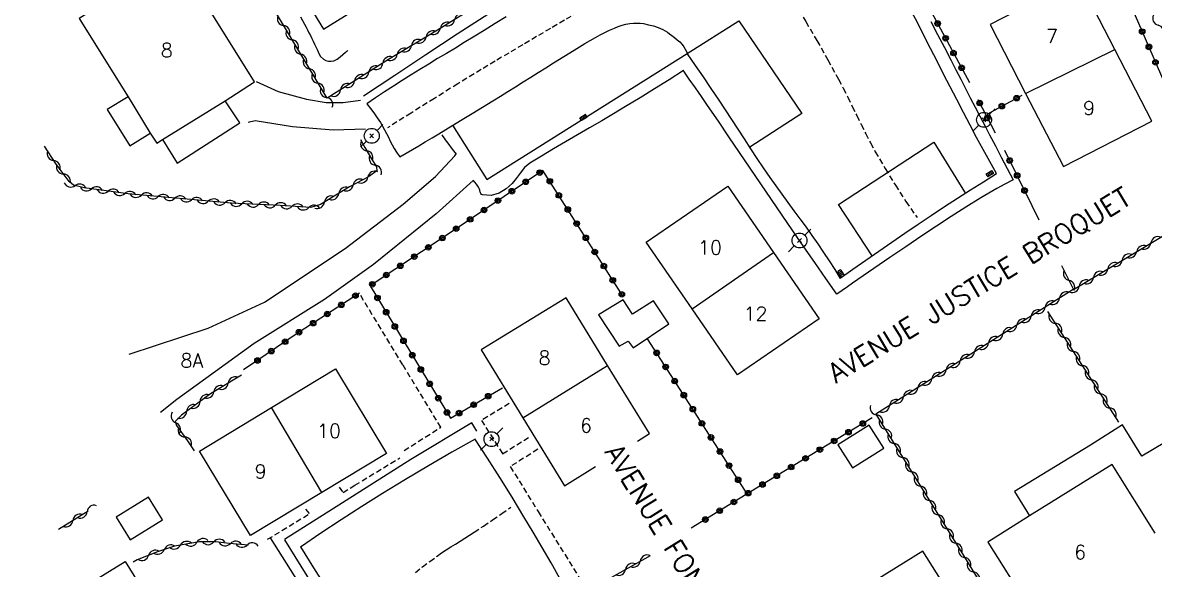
# Model space of a CAD drawing. Header units: millimetres. Extents: x 157000 to 158001, y 157000 to 158002.
# Drawn here: x 157534.4 to 157635.6, y 157429 to 157477.9 of the extents above; entities that cross this region are included whole.
import ezdxf
from ezdxf.enums import TextEntityAlignment as Align

# ---------------------------------------------------------------- set-up
doc = ezdxf.new("R2010")
doc.units = ezdxf.units.MM
doc.linetypes.add('DASHED', pattern=[0.75, 0.5, -0.25])
doc.layers.get('0').update_dxf_attribs({"linetype": 'CONTINUOUS'})
for name, color, linetype in [('W0001', 6, 'DASHED'), ('W0006', 2, 'CONTINUOUS'), ('W0008', 7, 'CONTINUOUS'), ('W0014', 7, 'CONTINUOUS'), ('W0017', 7, 'CONTINUOUS'), ('W0101', 7, 'CONTINUOUS'), ('W0104', 1, 'CONTINUOUS'), ('W0112', 1, 'DASHED'), ('W0300', 7, 'CONTINUOUS'), ('W0310', 3, 'CONTINUOUS'), ('W0323', 7, 'CONTINUOUS'), ('W0401', 7, 'CONTINUOUS'), ('W0473', 7, 'CONTINUOUS'), ('W0989', 7, 'CONTINUOUS'), ('W0991', 7, 'CONTINUOUS'), ('W1102', 7, 'CONTINUOUS')]:
    doc.layers.add(name, color=color, linetype=linetype)
doc.styles.get("Standard").update_dxf_attribs({"font": 'romans.shx', "width": 0.85})

# ---------------------------------------------------------------- blocks, each defined once
blk = doc.blocks.new('T473')
for p, q in [((-0.166667, 0.166667), (0.166667, -0.166667)), ((-0.166667, -0.166667), (0.166667, 0.166667)), ((0.500001, 0.500001), (1.000002, 1.000002)), ((-1.000002, -1.000002), (-0.500001, -0.500001))]:
    blk.add_line(p, q)
blk.add_ellipse((0, 0), major_axis=(0.471405, 0.471405), ratio=1, start_param=5.4977871438, end_param=11.780972451)
blk = doc.blocks.new('T401')
for p, q in [((-0.3, 0.3), (0, 0.3)), ((-0.3, -0.25), (-0.3, 0.3)), ((-0.3, 0.15), (0, 0.15)), ((-0.3, 0), (0, 0)), ((0, 0.3), (0, -0.25)), ((-0.3, -0.15), (0, -0.15)), ((-0.3, -0.25), (-0.3, -0.3)), ((-0.3, -0.3), (0, -0.3)), ((0, -0.3), (0, -0.25))]:
    blk.add_line(p, q)
blk = doc.blocks.new('t310o')
at = {"color": 0, "linetype": 'Continuous'}
for centre, start, end in [((-0.5, 0.38), 216.8699, 323.1304), ((0.5, -0.37), 36.8699, 143.1303)]:
    blk.add_arc(centre, 0.625, start, end, dxfattribs=at)
blk = doc.blocks.new('t323o')
at = {"color": 0, "linetype": 'Continuous'}
for radius in [0.25, 0.15]:
    blk.add_circle((0, 0), radius, dxfattribs=at)

msp = doc.modelspace()

# ---------------------------------------------------------------- linework, layer by layer
at = {"layer": 'W0001'}
for points in [[(157597.98, 157487.54), (157585.27, 157479.59), (157584.03, 157478.85), (157582.8, 157478.11), (157581.56, 157477.38), (157580.32, 157476.65), (157579.08, 157475.92), (157577.84, 157475.18), (157576.61, 157474.45), (157575.37, 157473.7), (157573.27, 157472.42), (157571.18, 157471.12), (157569.09, 157469.81), (157567, 157468.49)], [(157597.98, 157487.54), (157599.38, 157485.61), (157600.74, 157483.66), (157602.07, 157481.69), (157603.36, 157479.68), (157604.39, 157478), (157605.39, 157476.29), (157606.36, 157474.57), (157607.31, 157472.83), (157607.74, 157472.03), (157608.15, 157471.22), (157608.55, 157470.4), (157608.94, 157469.59), (157609.34, 157468.77), (157609.75, 157467.96), (157610.17, 157467.15), (157610.6, 157466.35), (157611.49, 157464.84), (157612.4, 157463.35), (157613.35, 157461.89), (157614.34, 157460.45)], [(157569.48, 157428.68), (157570.11, 157429.2), (157570.77, 157429.68), (157571.42, 157430.15), (157571.83, 157430.43), (157572.24, 157430.7), (157572.66, 157430.97), (157573.07, 157431.23), (157573.49, 157431.49), (157573.91, 157431.75), (157574.33, 157432.02), (157574.74, 157432.29), (157575.57, 157432.84), (157576.39, 157433.39), (157577.2, 157433.95), (157578.01, 157434.52)]]:
    msp.add_lwpolyline(points, dxfattribs=at)
at = {"layer": 'W0006'}
for points in [[(157593.78, 157475.13), (157598.39, 157478.07), (157604.03, 157469.78), (157599.39, 157466.74)], [(157572.8, 157468.71), (157575.88, 157463.86), (157593.78, 157475.13)], [(157610.33, 157457.02), (157607.31, 157461.63), (157615.85, 157467.21), (157618.66, 157462.62)]]:
    msp.add_lwpolyline(points, dxfattribs=at)
at = {"layer": 'W0008'}
for points in [[(157572.74, 157468.67), (157573.66, 157469.22), (157574.57, 157469.78), (157575.49, 157470.34), (157576.4, 157470.9), (157577.08, 157471.32), (157577.76, 157471.75), (157578.43, 157472.17), (157579.11, 157472.6), (157579.79, 157473.02), (157580.47, 157473.45), (157581.14, 157473.87), (157581.82, 157474.29), (157582.76, 157474.87), (157583.69, 157475.45), (157584.62, 157476.02), (157585.58, 157476.57), (157585.99, 157476.8), (157586.42, 157477.02), (157586.85, 157477.23), (157587.29, 157477.42), (157587.62, 157477.55), (157587.97, 157477.67), (157588.31, 157477.76), (157588.67, 157477.83), (157588.97, 157477.86), (157589.28, 157477.86), (157589.58, 157477.84), (157589.88, 157477.81), (157590.33, 157477.72), (157590.76, 157477.61), (157591.19, 157477.47), (157591.61, 157477.29), (157591.82, 157477.17), (157592.02, 157477.04), (157592.21, 157476.89), (157592.4, 157476.74), (157592.65, 157476.56), (157592.9, 157476.37), (157593.13, 157476.17), (157593.34, 157475.94), (157593.48, 157475.75), (157593.61, 157475.54), (157593.71, 157475.33), (157593.8, 157475.1)], [(157574.82, 157440.63), (157572.73, 157439.45), (157570.65, 157438.24), (157568.59, 157437.01), (157566.54, 157435.75), (157564.69, 157434.59), (157562.85, 157433.4), (157561.03, 157432.19), (157559.22, 157430.96)], [(157582.4, 157428.15), (157581.62, 157429.54), (157580.82, 157430.92), (157580.01, 157432.3), (157579.19, 157433.66), (157578.12, 157435.42), (157577.03, 157437.17), (157575.92, 157438.91), (157574.81, 157440.64)], [(157559.21, 157430.97), (157560.38, 157429.09), (157561.55, 157427.21)]]:
    msp.add_lwpolyline(points, dxfattribs=at)
at = {"layer": 'W0014'}
for points in [[(157564.84, 157471.35), (157567.63, 157473.21), (157570.42, 157475.06), (157573.23, 157476.89), (157576.04, 157478.71), (157579.11, 157480.67), (157582.19, 157482.61), (157585.28, 157484.53), (157588.37, 157486.46), (157589.76, 157487.33), (157591.15, 157488.19), (157592.55, 157489.06), (157593.94, 157489.92)], [(157577.6, 157478.41), (157576.61, 157477.81), (157575.63, 157477.2), (157574.64, 157476.6), (157573.85, 157476.11), (157573.06, 157475.63), (157572.27, 157475.15), (157571.47, 157474.68), (157570.68, 157474.19), (157569.89, 157473.71), (157569.1, 157473.22), (157568.31, 157472.73), (157567.51, 157472.22), (157566.72, 157471.7), (157565.92, 157471.17), (157565.13, 157470.64)], [(157621.43, 157464.4), (157620.84, 157465.47), (157620.25, 157466.55), (157619.66, 157467.63), (157619.08, 157468.72), (157618.48, 157469.86), (157617.89, 157471.01), (157617.3, 157472.15), (157616.71, 157473.3), (157616.13, 157474.45), (157615.54, 157475.6), (157614.96, 157476.75), (157614.37, 157477.9), (157613.88, 157478.83)], [(157615.56, 157478.01), (157616.17, 157476.84), (157616.78, 157475.67), (157617.39, 157474.5), (157617.82, 157473.67), (157618.25, 157472.84), (157618.68, 157472.01), (157619.1, 157471.18), (157619.53, 157470.35), (157619.96, 157469.53), (157620.39, 157468.7), (157620.82, 157467.87), (157621.34, 157466.86), (157621.87, 157465.85), (157622.39, 157464.84), (157622.92, 157463.83)], [(157593.79, 157475.1), (157594.5, 157474.07), (157595.2, 157473.04), (157595.9, 157472.01), (157596.6, 157470.97), (157597.17, 157470.11), (157597.75, 157469.24), (157598.31, 157468.37), (157598.88, 157467.49), (157599.44, 157466.62), (157600.02, 157465.75), (157600.59, 157464.89), (157601.18, 157464.03), (157601.7, 157463.28), (157602.24, 157462.54), (157602.78, 157461.8), (157603.32, 157461.07), (157603.87, 157460.33), (157604.41, 157459.6), (157604.94, 157458.85), (157605.46, 157458.1), (157605.98, 157457.34), (157606.49, 157456.57), (157606.99, 157455.79), (157607.47, 157455.01)], [(157593.45, 157473.61), (157592.16, 157472.79), (157590.87, 157471.98), (157589.58, 157471.17), (157588.28, 157470.38), (157587.21, 157469.74), (157586.14, 157469.1), (157585.06, 157468.48), (157583.98, 157467.86), (157582.9, 157467.23), (157581.83, 157466.6), (157580.76, 157465.96), (157579.7, 157465.31), (157579.24, 157464.92), (157578.85, 157464.44), (157578.5, 157463.95), (157578.12, 157463.5), (157577.6, 157463.03), (157576.98, 157462.65), (157576.25, 157462.44), (157575.49, 157462.49), (157575.4, 157462.53), (157575.33, 157462.6), (157575.29, 157462.68), (157575.26, 157462.76), (157575.25, 157462.83), (157575.24, 157462.91), (157575.22, 157462.99), (157575.19, 157463.06), (157575.07, 157463.25), (157574.94, 157463.43), (157574.8, 157463.61), (157574.66, 157463.79)], [(157607.18, 157453.61), (157606.19, 157455.01), (157605.2, 157456.42), (157604.22, 157457.84), (157603.24, 157459.26), (157602.28, 157460.66), (157601.32, 157462.06), (157600.37, 157463.46), (157599.42, 157464.87), (157598.47, 157466.28), (157597.52, 157467.68), (157596.57, 157469.09), (157595.61, 157470.49), (157595.06, 157471.28), (157594.52, 157472.07), (157593.97, 157472.85), (157593.42, 157473.64)], [(157565.13, 157470.64), (157565.46, 157470.23), (157565.77, 157469.82), (157566.07, 157469.39), (157566.36, 157468.95), (157566.55, 157468.63), (157566.73, 157468.31), (157566.9, 157467.97), (157567.07, 157467.64), (157567.24, 157467.3), (157567.41, 157466.97), (157567.59, 157466.64), (157567.78, 157466.32), (157567.86, 157466.21), (157567.93, 157466.09), (157568.02, 157465.98), (157568.1, 157465.88)], [(157568.1, 157465.89), (157568.67, 157466.22), (157569.23, 157466.55), (157569.79, 157466.88), (157570.35, 157467.22), (157570.97, 157467.59), (157571.59, 157467.96), (157572.2, 157468.34), (157572.82, 157468.72)], [(157573.15, 157466.14), (157572.93, 157466.42), (157572.71, 157466.7), (157572.5, 157466.98), (157572.29, 157467.26), (157572.18, 157467.41), (157572.07, 157467.56), (157571.97, 157467.71), (157571.87, 157467.86)], [(157607.46, 157455.02), (157608.61, 157455.83), (157609.77, 157456.64), (157610.93, 157457.44), (157612.09, 157458.24), (157613.26, 157459.05), (157614.43, 157459.85), (157615.61, 157460.64), (157616.8, 157461.43), (157617.95, 157462.18), (157619.11, 157462.93), (157620.28, 157463.66), (157621.45, 157464.39)], [(157622.92, 157463.84), (157622.19, 157463.45), (157621.47, 157463.05), (157620.75, 157462.64), (157620.05, 157462.22), (157618.71, 157461.39), (157617.4, 157460.54), (157616.09, 157459.68), (157614.78, 157458.81), (157613.34, 157457.84), (157611.9, 157456.87), (157610.47, 157455.89), (157609.04, 157454.9), (157608.58, 157454.58), (157608.11, 157454.26), (157607.64, 157453.93), (157607.18, 157453.61)], [(157574.97, 157441.32), (157574.54, 157442.08), (157569.08, 157438.8), (157562.07, 157434.35), (157557.79, 157431.62)], [(157556.49, 157431.78), (157557.93, 157429.52), (157559.36, 157427.24)], [(157557.78, 157431.61), (157561.23, 157426.02), (157565.69, 157418.82), (157572.17, 157408.04), (157580.34, 157394.57), (157581.17, 157392.48), (157581.38, 157390.82), (157581.36, 157389.95), (157580.74, 157388.79), (157579.94, 157387.73), (157577.73, 157386.28), (157572.11, 157382.84), (157564.31, 157378.17), (157558.6, 157374.71), (157555.77, 157372.89), (157541.97, 157364.59), (157531.58, 157358.13), (157526.34, 157354.9), (157524.42, 157353.68)]]:
    msp.add_lwpolyline(points, dxfattribs=at)
at = {"layer": 'W0017'}
for points in [[(157555.25, 157472.62), (157557.21, 157471.73), (157559.73, 157471.04), (157561.5, 157470.74), (157563.01, 157470.74), (157564.57, 157470.97)], [(157565.03, 157468.36), (157562.12, 157468.27), (157558.48, 157468.58), (157555.15, 157469.11), (157554.53, 157468.97)], [(157543.88, 157448.23), (157550.96, 157450.54), (157555.99, 157452.89), (157563.2, 157457.67), (157568.38, 157461.66), (157571.29, 157464.14), (157573.01, 157465.98), (157573.13, 157466.16)], [(157574.66, 157463.78), (157571.34, 157460.79), (157565.75, 157456.25), (157561.34, 157453.12), (157555.06, 157449.18), (157548.16, 157444.18), (157546.7, 157443)]]:
    msp.add_lwpolyline(points, dxfattribs=at)
at = {"layer": 'W0101'}
for points in [[(157561.25, 157477.33), (157572.37, 157484.23), (157570.83, 157486.88), (157566.95, 157493.04), (157559.05, 157488.18), (157555.86, 157486.17)], [(157546.86, 157467.44), (157552.47, 157470.89), (157555.08, 157472.59), (157548.14, 157483.77), (157539.41, 157478.28), (157543.8, 157471.26), (157545.77, 157468.01), (157546.35, 157467.11)]]:
    msp.add_lwpolyline(points, close=True, dxfattribs=at)
for points in [[(157632.03, 157475.5), (157628.78, 157481.82), (157620.87, 157477.75)], [(157620.87, 157477.75), (157624.05, 157471.57)], [(157624.05, 157471.57), (157627.42, 157465.02), (157635.32, 157469.08), (157632.03, 157475.5)], [(157594.23, 157452.27), (157590.11, 157458.24), (157597.41, 157463.27)], [(157597.41, 157463.27), (157601.5, 157457.33)], [(157601.5, 157457.33), (157605.58, 157451.4), (157598.29, 157446.38), (157594.23, 157452.27)], [(157586.66, 157447.22), (157582.96, 157453.27), (157575.37, 157448.61)], [(157575.37, 157448.61), (157579.1, 157442.53)], [(157589.33, 157440.45), (157590.41, 157441.11), (157586.66, 157447.22)], [(157556.62, 157443.44), (157562.33, 157446.9), (157566.9, 157439.34)], [(157561.12, 157435.84), (157554.75, 157431.98), (157550.17, 157439.53), (157556.62, 157443.44)], [(157579.1, 157442.53), (157582.82, 157436.45), (157585.6, 157438.16)], [(157566.9, 157439.34), (157561.12, 157435.84)], [(157635.62, 157432.2), (157631.79, 157438.35), (157624.38, 157433.75)], [(157624.38, 157433.75), (157620.67, 157431.39), (157626.14, 157422.67)], [(157543.53, 157429.68), (157547.27, 157423.65), (157539.74, 157418.98), (157536.59, 157424.04)], [(157536.76, 157425.48), (157543.53, 157429.68)]]:
    msp.add_lwpolyline(points, dxfattribs=at)
at = {"layer": 'W0104'}
for points in [[(157543.8, 157471.26), (157543.81, 157471.25), (157541.91, 157470.13), (157543.94, 157466.86), (157545.77, 157468.01)], [(157546.86, 157467.44), (157548.18, 157465.33), (157553.77, 157468.93), (157552.47, 157470.89)], [(157636.49, 157440.33), (157634.43, 157439.1), (157632.7, 157441.89), (157629.86, 157440.09), (157623.04, 157435.93), (157624.38, 157433.75)], [(157617.83, 157421.15), (157619.89, 157422.58), (157614.86, 157430.58), (157605.59, 157424.84), (157606.76, 157422.93), (157606.76, 157422.93)]]:
    msp.add_lwpolyline(points, dxfattribs=at)
for points in [[(157585.86, 157451.76), (157587.69, 157448.94), (157588.51, 157449.39), (157588.95, 157448.8), (157592.15, 157450.93), (157590.76, 157453), (157588.9, 157451.82), (157588.06, 157453.09)], [(157610.07, 157441.88), (157607.26, 157440.12), (157608.56, 157438.05), (157611.37, 157439.81)], [(157545.63, 157435.42), (157542.74, 157433.64), (157543.99, 157431.61), (157546.88, 157433.4)]]:
    msp.add_lwpolyline(points, close=True, dxfattribs=at)
at = {"layer": 'W0112'}
for points in [[(157568.47, 157439.6), (157571.75, 157441.68), (157568.36, 157447.27), (157564.45, 157453.69)], [(157577.87, 157443.8), (157575.38, 157442.29), (157577.28, 157439.31), (157579.7, 157440.83)], [(157562.67, 157436.31), (157563.02, 157435.85), (157564.07, 157436.49), (157568.08, 157438.94)], [(157580.43, 157439.71), (157577.97, 157438.16), (157580.46, 157434.13), (157584.5, 157427.63)], [(157556.27, 157431.65), (157560, 157433.95), (157559.63, 157434.42)]]:
    msp.add_lwpolyline(points, dxfattribs=at)
at = {"layer": 'W0300'}
msp.add_lwpolyline([(157559.2, 157478.41), (157559.58, 157477.76), (157559.71, 157477.51), (157559.84, 157477.25), (157559.96, 157477), (157560.09, 157476.74), (157560.21, 157476.49), (157560.33, 157476.23), (157560.46, 157475.98), (157560.59, 157475.73), (157560.72, 157475.45), (157560.84, 157475.15), (157561.01, 157474.86), (157561.25, 157474.63), (157561.47, 157474.51), (157561.71, 157474.46), (157561.95, 157474.45), (157562.2, 157474.49), (157562.5, 157474.62), (157562.76, 157474.83), (157563, 157475.06), (157563.24, 157475.26), (157563.29, 157475.3), (157563.34, 157475.34), (157563.4, 157475.38), (157563.45, 157475.42)], dxfattribs=at)
at = {"layer": 'W0310'}
for points in [[(157574.73, 157479.2), (157573.94, 157478.74), (157573.34, 157478.38), (157571.46, 157477.24), (157567.08, 157474.6), (157561.58, 157471.13), (157555.14, 157481.94), (157551.78, 157488.08)], [(157564.57, 157467.44), (157564.97, 157466.71), (157565.55, 157465.71), (157565.99, 157464.98), (157566.02, 157464.65), (157565.28, 157464.1), (157563.58, 157463.19), (157561, 157461.63), (157560.13, 157461.34), (157557.4, 157461.54), (157553.01, 157461.73), (157543.8, 157462.58), (157539.86, 157463.11), (157538.91, 157463.36), (157538.53, 157463.67), (157537.36, 157465.23), (157536.31, 157466.83)], [(157627.26, 157456.17), (157628.33, 157454.01), (157642.3, 157462.41), (157643.92, 157463.95), (157644.63, 157464.86)], [(157624.61, 157461.52), (157625.24, 157460.25)], [(157628.31, 157454.02), (157610.66, 157442.86), (157618.49, 157430.19), (157626.39, 157417.21)], [(157632.38, 157442.15), (157626.03, 157452.04)], [(157553.92, 157446.35), (157551.15, 157444.68), (157548.58, 157442.77), (157548.01, 157442.19), (157548.12, 157441.85), (157549.1, 157440.47), (157549.7, 157439.57)], [(157540.21, 157434.18), (157537.58, 157432.53)], [(157554.57, 157431.12), (157552.82, 157431.29), (157551.63, 157431.42), (157550.18, 157431.43), (157547.94, 157431.03), (157546.43, 157430.54), (157544.61, 157429.8), (157544.25, 157429.61)], [(157578.95, 157414.3), (157577.92, 157416.1), (157577.1, 157417.98), (157576.9, 157419.39), (157577.37, 157421.42), (157578.27, 157422.64), (157579.88, 157423.9), (157583.04, 157425.73), (157585.55, 157427.42), (157590.49, 157430.2)]]:
    msp.add_lwpolyline(points, dxfattribs=at)
at = {"layer": 'W0323'}
for points in [[(157627.4, 157493.57), (157630.49, 157486.26), (157641.04, 157461.97)], [(157612.51, 157484.9), (157615.84, 157478.46), (157619.03, 157472.54)], [(157620.6, 157469.72), (157623.75, 157471.41)], [(157619.77, 157471.03), (157621.33, 157468.04)], [(157622.17, 157466.48), (157624.61, 157461.52)], [(157588.05, 157453.4), (157580.88, 157464.68), (157572.31, 157458.9), (157565.44, 157454.35), (157572.61, 157442.49), (157577.28, 157445.21)], [(157564.48, 157453.69), (157559.08, 157450.19), (157554.12, 157446.81)], [(157599.15, 157435.72), (157592.35, 157446.33), (157590.23, 157449.6)], [(157610.33, 157442.53), (157600.91, 157436.8), (157594.13, 157432.64)]]:
    msp.add_lwpolyline(points, dxfattribs=at)
at = {"layer": 'W1102'}
for points in [[(157624.05, 157471.57), (157632.03, 157475.5)], [(157594.23, 157452.27), (157601.5, 157457.33)], [(157579.1, 157442.53), (157586.66, 157447.22)], [(157561.12, 157435.84), (157556.62, 157443.44)]]:
    msp.add_lwpolyline(points, dxfattribs=at)

# ---------------------------------------------------------------- block references
at = {"layer": 'W0310'}
for p, rotation in [((157557.7, 157477.65), 120.781900468098), ((157572.99, 157478.17), 211.0934151177236), ((157635.89, 157477.67), 294.1659962154371), ((157558.47, 157476.36), 120.781900468098), ((157570.43, 157476.62), 211.1154186531953), ((157571.71, 157477.4), 211.0934151177236), ((157569.14, 157475.85), 211.1154186531953), ((157559.23, 157475.07), 120.781900468098), ((157567.86, 157475.07), 211.1154186531953), ((157560, 157473.78), 120.781900468098), ((157565.31, 157473.48), 212.3062388790526), ((157566.58, 157474.29), 212.3062388790526), ((157560.77, 157472.49), 120.781900468098), ((157564.04, 157472.68), 212.3062388790526), ((157562.78, 157471.88), 212.3062388790526), ((157561.54, 157471.2), 120.781900468098), ((157565.13, 157466.43), 300.3308196254647), ((157537.13, 157465.57), 123.3281961525065), ((157538.01, 157464.36), 126.7050012123436), ((157565.89, 157465.14), 300.8248579448864), ((157565.23, 157464.08), 208.3047776505447), ((157539.05, 157463.32), 165.6069114979851), ((157540.52, 157463.02), 172.2542635237327), ((157542.01, 157462.82), 172.2542635237327), ((157562.62, 157462.61), 211.2445519271669), ((157563.91, 157463.37), 208.3047776505447), ((157543.49, 157462.62), 172.2542635237327), ((157544.98, 157462.47), 174.7561985050637), ((157546.48, 157462.33), 174.7561985050637), ((157547.97, 157462.19), 174.7561985050637), ((157549.46, 157462.06), 174.7561985050637), ((157550.96, 157461.92), 174.7561985050637), ((157552.45, 157461.78), 174.7561985050637), ((157561.34, 157461.83), 211.2445519271669), ((157553.95, 157461.69), 177.4804020993718), ((157555.45, 157461.62), 177.4804020993718), ((157556.95, 157461.56), 177.4804020993718), ((157558.44, 157461.46), 175.7967879321477), ((157559.94, 157461.35), 175.7967879321477), ((157633.98, 157457.4), 31.05417398556203), ((157635.26, 157458.18), 31.05417398556203), ((157632.69, 157456.63), 31.05417398556203), ((157631.41, 157455.86), 31.05417398556203), ((157627.93, 157454.82), 296.3329620914109), ((157628.84, 157454.31), 31.05417398556203), ((157630.12, 157455.08), 31.05417398556203), ((157625.8, 157452.44), 212.3198531641459), ((157627.07, 157453.24), 212.3198531641459), ((157624.54, 157451.63), 212.3198531641459), ((157623.27, 157450.83), 212.3198531641459), ((157626.71, 157450.99), 122.7068067661742), ((157620.73, 157449.23), 212.3198531641459), ((157622, 157450.03), 212.3198531641459), ((157627.52, 157449.72), 122.7068067661742), ((157619.47, 157448.43), 212.3198531641459), ((157628.33, 157448.46), 122.7068067661742), ((157618.2, 157447.62), 212.3198531641459), ((157629.14, 157447.2), 122.7068067661742), ((157616.93, 157446.82), 212.3198531641459), ((157629.95, 157445.94), 122.7068067661742), ((157552.74, 157445.64), 211.0699102553788), ((157614.4, 157445.22), 212.3198531641459), ((157615.66, 157446.02), 212.3198531641459), ((157551.45, 157444.86), 211.0699102553788), ((157613.13, 157444.42), 212.3198531641459), ((157630.76, 157444.68), 122.7068067661742), ((157549.02, 157443.1), 216.5586661403886), ((157550.23, 157444), 216.5586661403886), ((157611.86, 157443.61), 212.3198531641459), ((157631.57, 157443.41), 122.7068067661742), ((157548.05, 157442.07), 288.3848212951165), ((157610.71, 157442.79), 301.7227102784884), ((157611.5, 157441.51), 301.7227102784884), ((157548.86, 157440.81), 305.3918873197001), ((157612.29, 157440.23), 301.7227102784884), ((157613.07, 157438.96), 301.7227102784884), ((157613.86, 157437.68), 301.7227102784884), ((157614.65, 157436.41), 301.7227102784884), ((157615.44, 157435.13), 301.7227102784884), ((157540.12, 157434.13), 212.2652718824144), ((157616.23, 157433.85), 301.7227102784884), ((157538.85, 157433.33), 212.2652718824144), ((157617.02, 157432.58), 301.7227102784884), ((157549.95, 157431.39), 190.0723143408709), ((157617.81, 157431.3), 301.7227102784884), ((157545.62, 157430.22), 202.006692374199), ((157547.03, 157430.74), 197.8986367354406), ((157548.47, 157431.13), 190.0723143408709), ((157551.45, 157431.42), 179.4880925670763), ((157552.94, 157431.28), 174.4254318592609), ((157554.43, 157431.14), 174.4254318592609), ((157618.59, 157430.03), 301.3330344332975), ((157589.59, 157429.7), 29.46362797653762), ((157619.37, 157428.74), 301.3330344332975), ((157588.28, 157428.96), 29.46362797653762)]:
    msp.add_blockref('t310o', p, dxfattribs=dict(at, rotation=rotation))
at = {"layer": 'W0323'}
for p, rotation in [((157616.18, 157477.82), 298.338288899129), ((157634.47, 157477.1), 293.4857985257115), ((157616.89, 157476.5), 298.338288899129), ((157617.6, 157475.18), 298.338288899129), ((157635.07, 157475.73), 293.4857985257115), ((157635.66, 157474.35), 293.4857985257115), ((157618.32, 157473.86), 298.338288899129), ((157623.24, 157471.14), 28.37243246864936), ((157619.94, 157470.7), 297.5685370545369), ((157621.92, 157470.43), 28.37243246864936), ((157620.63, 157469.37), 297.5685370545369), ((157622.62, 157465.56), 296.2125233035106), ((157580.6, 157464.48), 213.9714470005813), ((157623.29, 157464.22), 296.2125233035106), ((157578.11, 157462.81), 213.9714470005813), ((157579.35, 157463.65), 213.9714470005813), ((157581.5, 157463.7), 122.4277679631573), ((157623.95, 157462.87), 296.2125233035106), ((157576.86, 157461.97), 213.9714470005813), ((157582.31, 157462.44), 122.4277679631573), ((157575.62, 157461.13), 213.9714470005813), ((157583.11, 157461.17), 122.4277679631573), ((157574.38, 157460.29), 213.9714470005813), ((157583.91, 157459.91), 122.4277679631573), ((157573.13, 157459.46), 213.9714470005813), ((157570.64, 157457.79), 213.539816700217), ((157571.89, 157458.62), 213.539816700217), ((157584.72, 157458.64), 122.4277679631573), ((157569.38, 157456.96), 213.539816700217), ((157585.52, 157457.37), 122.4277679631573), ((157568.13, 157456.13), 213.539816700217), ((157586.33, 157456.11), 122.4277679631573), ((157566.88, 157455.31), 213.539816700217), ((157587.13, 157454.84), 122.4277679631573), ((157565.63, 157454.48), 213.539816700217), ((157562.86, 157452.64), 213.0130367371192), ((157564.12, 157453.46), 213.0130367371192), ((157566.09, 157453.26), 301.1843229524742), ((157587.94, 157453.58), 122.4277679631573), ((157561.6, 157451.82), 213.0130367371192), ((157566.87, 157451.98), 301.1843229524742), ((157560.34, 157451), 213.0130367371192), ((157567.64, 157450.7), 301.1843229524742), ((157559.08, 157450.19), 213.0130367371192), ((157557.84, 157449.34), 214.2093824194188), ((157568.42, 157449.42), 301.1843229524742), ((157555.36, 157447.66), 214.2093824194188), ((157556.6, 157448.5), 214.2093824194188), ((157569.2, 157448.13), 301.1843229524742), ((157591.05, 157448.34), 122.8776185898431), ((157569.97, 157446.85), 301.1843229524742), ((157591.86, 157447.08), 122.8776185898431), ((157570.75, 157445.57), 301.1843229524742), ((157592.67, 157445.82), 122.6800493583777), ((157593.48, 157444.56), 122.6800493583777), ((157571.53, 157444.28), 301.1843229524742), ((157574.69, 157443.7), 30.21143829092417), ((157575.99, 157444.46), 30.21143829092417), ((157572.3, 157443), 301.1843229524742), ((157573.39, 157442.95), 30.21143829092417), ((157594.29, 157443.3), 122.6800493583777), ((157595.1, 157442.03), 122.6800493583777), ((157609.49, 157442.02), 211.323867147349), ((157595.91, 157440.77), 122.6800493583777), ((157608.21, 157441.24), 211.323867147349), ((157596.72, 157439.51), 122.6800493583777), ((157605.65, 157439.68), 211.323867147349), ((157606.93, 157440.46), 211.323867147349), ((157604.37, 157438.9), 211.323867147349), ((157597.53, 157438.25), 122.6800493583777), ((157603.08, 157438.12), 211.323867147349), ((157598.34, 157436.98), 122.6800493583777), ((157600.52, 157436.56), 211.5217352702083), ((157601.8, 157437.34), 211.323867147349), ((157599.24, 157435.78), 211.5217352702083), ((157597.96, 157434.99), 211.5217352702083), ((157595.41, 157433.42), 211.5217352702083), ((157596.69, 157434.21), 211.5217352702083)]:
    msp.add_blockref('t323o', p, dxfattribs=dict(at, rotation=rotation))
at = {"layer": 'W0401'}
for p, rotation in [((157584.44, 157469.54), 119.9868247166718), ((157620.91, 157464.25), 301.8988728818815), ((157607.4, 157455.37), 211.9424401541188)]:
    msp.add_blockref('T401', p, dxfattribs=dict(at, rotation=rotation))
at = {"layer": 'W0473'}
for p in [(157620.33, 157469.2), (157565.58, 157467.77), (157603.83, 157458.4), (157576.29, 157440.62)]:
    msp.add_blockref('T473', p, dxfattribs=at)

# ---------------------------------------------------------------- texts
at = {"layer": 'W0989'}
for s, rotation, p in [('AVENUE JUSTICE BROQUET', 31.3353, (157607.06, 157445.6)), ('AVENUE FOND DU GRAIVE', 301.5558, (157586.34, 157439.47))]:
    msp.add_text(s, height=1.75, rotation=rotation, dxfattribs=at).set_placement(p)
at = {"layer": 'W0991'}
for s, p in [('7', (157626.41, 157476.69)), ('8', (157547.25, 157475.44)), ('9', (157629.72, 157470.26)), ('10', (157595.82, 157457.77)), ('12', (157599.89, 157451.85)), ('8A', (157549.49, 157447.65)), ('8', (157581.03, 157447.9)), ('10', (157561.76, 157441.37)), ('6', (157584.74, 157441.84)), ('9', (157555.64, 157437.71)), ('6', (157628.92, 157430.51))]:
    msp.add_text(s, height=1.25, dxfattribs=at).set_placement(p, align=Align.MIDDLE_CENTER)

doc.saveas('drawing.dxf')
